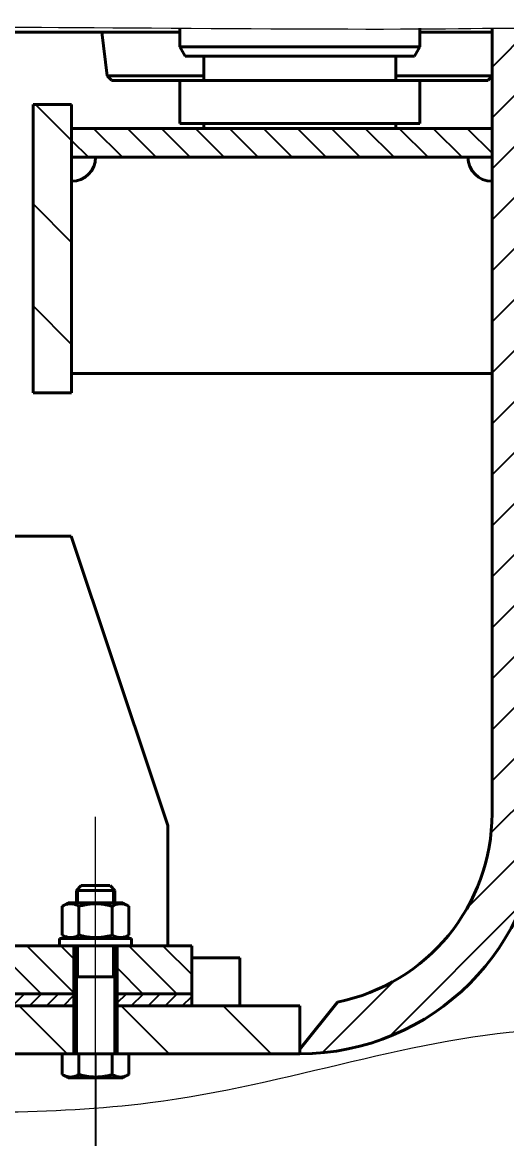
# Model space of a CAD drawing. Header units: millimetres. Extents: x 0 to 841, y 0 to 594.
# Drawn here: x 84.07 to 104.23, y 135.4 to 181.84 of the extents above; entities that cross this region are included whole.
import ezdxf

# ---------------------------------------------------------------- set-up
doc = ezdxf.new("R2010")
doc.units = ezdxf.units.MM
for name, pattern in [('K5LT_AXLED', [19.996264, 15.496264, -1.5, 1.5, -1.5]), ('K5LT_BASIC', [0]), ('K5LT_THIN', [0])]:
    doc.linetypes.add(name, pattern=pattern)
doc.layers.add('Системный слой', color=7, linetype='Continuous')
doc.styles.add('KDIMTEXTSTYLE', font='GOST_AU.SHX', dxfattribs={"width": 0.96, "oblique": 15, "height": 5})
doc.dimstyles.new('KDIMSTYLE (0.10)', dxfattribs={"dimtxt": 5, "dimasz": 1, "dimexe": 2, "dimexo": 0.0625, "dimgap": 1, "dimtad": 1, "dimlfac": 10, "dimtxsty": 'KDIMTEXTSTYLE', "dimsah": 1, "dimcen": 0.09, "dimdle": 1, "dimadec": 0, "dimazin": 0, "dimtfac": 0.667, "dimtmove": 0, "dimatfit": 3, "dimfxl": 1, "dimtvp": 1, "dimtolj": 1, "dimtzin": 0, "dimarcsym": 0})
pattern_1 = [(135, (0, 0), (-2.12132, -2.12132), [])]

# ---------------------------------------------------------------- blocks, each defined once
blk = doc.blocks.new('U302')
at = {"layer": 'Системный слой', "color": 150, "linetype": 'K5LT_BASIC', "lineweight": 40, "true_color": 0x0080ff}
for p, q in [((86.316, 141.429), (86.216, 141.429)), ((88.016, 141.429), (87.916, 141.429))]:
    blk.add_line(p, q, dxfattribs=at)
blk = doc.blocks.new('U304')
at = {"layer": 'Системный слой', "color": 150, "linetype": 'K5LT_BASIC', "lineweight": 40, "true_color": 0x0080ff}
for p, q in [((91.616, 180.429), (91.616, 179.429)), ((91.616, 177.629), (91.616, 177.429))]:
    blk.add_line(p, q, dxfattribs=at)
blk = doc.blocks.new('U305')
at = {"layer": 'Системный слой', "color": 150, "linetype": 'K5LT_BASIC', "lineweight": 40, "true_color": 0x0080ff}
for p, q in [((99.616, 180.429), (99.616, 179.429)), ((99.616, 177.629), (99.616, 177.429))]:
    blk.add_line(p, q, dxfattribs=at)
blk = doc.blocks.new('U311')
at = {"layer": 'Системный слой', "color": 150, "linetype": 'K5LT_BASIC', "lineweight": 40, "true_color": 0x0080ff}
for p, q in [((95.616, 177.629), (90.616, 177.629)), ((100.616, 177.629), (95.616, 177.629))]:
    blk.add_line(p, q, dxfattribs=at)
blk = doc.blocks.new('U313')
at = {"layer": 'Системный слой', "color": 150, "linetype": 'K5LT_BASIC', "lineweight": 40, "true_color": 0x0080ff}
for p, q in [((86.116, 175.229), (86.116, 178.429)), ((86.116, 166.429), (86.116, 167.229))]:
    blk.add_line(p, q, dxfattribs=at)
blk = doc.blocks.new('U327')
at = {"layer": 'Системный слой', "color": 150, "linetype": 'K5LT_BASIC', "lineweight": 40, "true_color": 0x0080ff}
for p, q in [((86.316, 145.209), (86.316, 145.729)), ((86.316, 138.989), (86.316, 143.429))]:
    blk.add_line(p, q, dxfattribs=at)
blk = doc.blocks.new('U328')
at = {"layer": 'Системный слой', "color": 150, "linetype": 'K5LT_BASIC', "lineweight": 40, "true_color": 0x0080ff}
for p, q in [((87.916, 145.209), (87.916, 145.729)), ((87.916, 138.989), (87.916, 143.429))]:
    blk.add_line(p, q, dxfattribs=at)
blk = doc.blocks.new('U329')
at = {"layer": 'Системный слой', "color": 150, "linetype": 'K5LT_BASIC', "lineweight": 40, "true_color": 0x0080ff}
for p, q in [((86.316, 145.729), (87.116, 145.729)), ((87.116, 145.729), (87.916, 145.729))]:
    blk.add_line(p, q, dxfattribs=at)
blk = doc.blocks.new('U330')
at = {"layer": 'Системный слой', "color": 150, "linetype": 'K5LT_BASIC', "lineweight": 40, "true_color": 0x0080ff}
for p, q in [((86.516, 145.929), (87.116, 145.929)), ((87.116, 145.929), (87.716, 145.929))]:
    blk.add_line(p, q, dxfattribs=at)
blk = doc.blocks.new('U331')
at = {"layer": 'Системный слой', "color": 7, "linetype": 'K5LT_THIN', "lineweight": 18}
for p, q in [((86.398, 145.209), (86.398, 145.729)), ((86.398, 142.129), (86.398, 143.429))]:
    blk.add_line(p, q, dxfattribs=at)
blk = doc.blocks.new('U332')
at = {"layer": 'Системный слой', "color": 7, "linetype": 'K5LT_THIN', "lineweight": 18}
for p, q in [((87.835, 145.209), (87.835, 145.729)), ((87.835, 142.129), (87.835, 143.429))]:
    blk.add_line(p, q, dxfattribs=at)
blk = doc.blocks.new('U336')
at = {"layer": 'Системный слой', "color": 150, "linetype": 'K5LT_BASIC', "lineweight": 40, "true_color": 0x0080ff}
for p, q in [((86.316, 140.929), (86.216, 140.929)), ((88.016, 140.929), (87.916, 140.929))]:
    blk.add_line(p, q, dxfattribs=at)
blk = doc.blocks.new('U344')
at = {"layer": 'Системный слой', "color": 150, "linetype": 'K5LT_BASIC', "lineweight": 40, "true_color": 0x0080ff}
for p, q in [((103.616, 181.6), (103.616, 175.229)), ((103.616, 167.229), (103.616, 149.969))]:
    blk.add_line(p, q, dxfattribs=at)
blk = doc.blocks.new('U345')
at = {"layer": 'Системный слой', "color": 150, "linetype": 'K5LT_BASIC', "lineweight": 40, "true_color": 0x0080ff}
for p, q in [((86.116, 176.229), (87.116, 176.229)), ((102.616, 176.229), (103.616, 176.229))]:
    blk.add_line(p, q, dxfattribs=at)
blk = doc.blocks.new('U349')
at = {"layer": 'Системный слой', "color": 150, "linetype": 'K5LT_BASIC', "lineweight": 40, "true_color": 0x0080ff}
for p, q in [((86.316, 141.429), (86.216, 141.429)), ((91.116, 141.429), (87.916, 141.429))]:
    blk.add_line(p, q, dxfattribs=at)
blk = doc.blocks.new('U350')
at = {"layer": 'Системный слой', "color": 150, "linetype": 'K5LT_BASIC', "lineweight": 40, "true_color": 0x0080ff}
for p, q in [((86.216, 140.929), (86.316, 140.929)), ((87.916, 140.929), (88.016, 140.929))]:
    blk.add_line(p, q, dxfattribs=at)
blk = doc.blocks.new('U351')
at = {"layer": 'Системный слой', "color": 150, "linetype": 'K5LT_BASIC', "lineweight": 40, "true_color": 0x0080ff}
for p, q in [((86.216, 141.429), (86.316, 141.429)), ((87.916, 141.429), (88.016, 141.429))]:
    blk.add_line(p, q, dxfattribs=at)
blk = doc.blocks.new('U354')
at = {"layer": 'Системный слой', "color": 150, "linetype": 'K5LT_BASIC', "lineweight": 40, "true_color": 0x0080ff}
for p, q in [((95.616, 179.429), (90.616, 179.429)), ((100.616, 179.429), (95.616, 179.429))]:
    blk.add_line(p, q, dxfattribs=at)
blk = doc.blocks.new('U355')
at = {"layer": 'Системный слой', "color": 150, "linetype": 'K5LT_BASIC', "lineweight": 40, "true_color": 0x0080ff}
for p, q in [((90.616, 179.429), (87.776, 179.429)), ((103.456, 179.429), (100.616, 179.429))]:
    blk.add_line(p, q, dxfattribs=at)
blk = doc.blocks.new('U356')
at = {"layer": 'Системный слой', "color": 150, "linetype": 'K5LT_BASIC', "lineweight": 40, "true_color": 0x0080ff}
for p, q in [((91.616, 179.611), (87.595, 179.611)), ((99.624, 179.611), (99.616, 179.611)), ((103.616, 179.611), (99.624, 179.611))]:
    blk.add_line(p, q, dxfattribs=at)
blk = doc.blocks.new('U357')
at = {"layer": 'Системный слой', "color": 150, "linetype": 'K5LT_BASIC', "lineweight": 40, "true_color": 0x0080ff}
for p, q in [((90.616, 181.429), (80.015, 181.429)), ((103.411, 181.429), (100.616, 181.429)), ((103.616, 181.429), (103.411, 181.429))]:
    blk.add_line(p, q, dxfattribs=at)
blk = doc.blocks.new('U358')
at = {"layer": 'Системный слой', "color": 150, "linetype": 'K5LT_BASIC', "lineweight": 40, "true_color": 0x0080ff}
for p, q in [((99.948, 180.829), (90.616, 180.829)), ((100.616, 180.829), (99.948, 180.829))]:
    blk.add_line(p, q, dxfattribs=at)
blk = doc.blocks.new('U359')
at = {"layer": 'Системный слой', "color": 150, "linetype": 'K5LT_BASIC', "lineweight": 40, "true_color": 0x0080ff}
for p, q in [((99.747, 180.429), (90.847, 180.429)), ((100.385, 180.429), (99.747, 180.429))]:
    blk.add_line(p, q, dxfattribs=at)
blk = doc.blocks.new('KDIMARROW_01')
at = {"layer": 'Системный слой'}
blk.add_hatch(color=0, dxfattribs=at).paths.add_polyline_path([(0, 0), (-5, 0.658), (-4.5, 0), (-5, -0.658)])
at = {"layer": 'Системный слой', "color": 0, "linetype": 'K5LT_THIN', "lineweight": 18}
for p, q in [((-4.5, 0), (-5, 0.658)), ((-5, 0.658), (0, 0)), ((0, 0), (-5, -0.658)), ((-5, -0.658), (-4.5, 0)), ((0, 0), (-1, 0))]:
    blk.add_line(p, q, dxfattribs=at)

msp = doc.modelspace()

# ---------------------------------------------------------------- hatches: boundary and pattern name
at = {"layer": 'Системный слой'}
h = msp.add_hatch(dxfattribs=at)
h.set_pattern_fill('', angle=45, style=0, pattern_type=0)
h.set_pattern_definition([(45, (0, 0), (-1.06066, 1.06066), [])])
h.paths.add_polyline_path([(103.61638, 148.92948), (103.53648, 147.80164), (103.29838, 146.69634), (102.90682, 145.63563), (102.36965, 144.64073), (101.69757, 143.73149), (100.90402, 142.92608), (100.00486, 142.24059), (99.01803, 141.68871), (97.96325, 141.28146), (97.18531, 141.08484), (95.61638, 139.1258), (95.61638, 138.92948), (96.87813, 139.0094), (98.11971, 139.24788), (99.32128, 139.64112), (100.46363, 140.18281), (101.5285, 140.86432), (102.49887, 141.67474), (103.35924, 142.60112), (104.09584, 143.62865), (104.6969, 144.74091), (105.15282, 145.92012), (105.45631, 147.14743), (105.60252, 148.40322), (105.61638, 148.92948), (105.61638, 149.96874), (103.61638, 149.96874)])
h.paths.add_polyline_path([(105.61638, 149.96874), (105.61638, 181.59969), (103.61638, 181.59969), (103.61638, 149.96874)])
h = msp.add_hatch(dxfattribs=at)
h.set_pattern_fill('', angle=135, style=0, pattern_type=0)
h.set_pattern_definition(pattern_1)
h.paths.add_polyline_path([(86.11638, 166.42948), (86.11638, 178.42948), (84.51638, 178.42948), (84.51638, 166.42948)])
h = msp.add_hatch(dxfattribs=at)
h.set_pattern_fill('', angle=135, style=0, pattern_type=0)
h.set_pattern_definition([(135, (0, 0), (-0.707107, -0.707107), [])])
h.paths.add_polyline_path([(86.11638, 176.22948), (103.61638, 176.22948), (103.61638, 177.42948), (86.11638, 177.42948)])
h = msp.add_hatch(dxfattribs=at)
h.set_pattern_fill('', angle=-45, style=0, pattern_type=0)
h.set_pattern_definition([(-45, (0, 0), (0.707107, 0.707107), [])])
h.paths.add_polyline_path([(86.21638, 143.42948), (56.01638, 143.42948), (56.01638, 141.42948), (86.21638, 141.42948)])
h.paths.add_polyline_path([(54.21638, 143.42948), (51.11638, 143.42948), (51.11638, 141.42948), (54.21638, 141.42948)])
h.paths.add_polyline_path([(91.11638, 143.42948), (88.01638, 143.42948), (88.01638, 141.42948), (91.11638, 141.42948)])
h = msp.add_hatch(dxfattribs=at)
h.set_pattern_fill('', angle=45, style=0, pattern_type=0)
h.set_pattern_definition([(45, (0, 0), (-0.3535534, 0.3535534), [])])
h.paths.add_polyline_path([(86.21638, 141.42948), (56.01638, 141.42948), (56.01638, 140.92948), (86.21638, 140.92948)])
h.paths.add_polyline_path([(91.11638, 141.42948), (88.01638, 141.42948), (88.01638, 140.92948), (91.11638, 140.92948)])
h.paths.add_polyline_path([(54.21638, 141.42948), (51.11638, 141.42948), (51.11638, 140.92948), (54.21638, 140.92948)])
h = msp.add_hatch(dxfattribs=at)
h.set_pattern_fill('', angle=135, style=0, pattern_type=0)
h.set_pattern_definition(pattern_1)
h.paths.add_polyline_path([(56.01638, 138.92948), (86.21638, 138.92948), (86.21638, 140.92948), (56.01638, 140.92948)])
h.paths.add_polyline_path([(88.01638, 138.92948), (95.61638, 138.92948), (95.61638, 140.92948), (88.01638, 140.92948)])
h.paths.add_polyline_path([(48.61638, 138.92948), (54.21638, 138.92948), (54.21638, 140.92948), (48.61638, 140.92948)])

# ---------------------------------------------------------------- linework, layer by layer
at = {"layer": 'Системный слой', "color": 150, "linetype": 'K5LT_BASIC', "lineweight": 40, "true_color": 0x0080ff}
for p, q in [((90.61638, 181.59969), (90.61638, 180.82948)), ((100.61638, 181.59969), (100.61638, 180.82948)), ((87.37942, 181.42948), (87.59488, 179.61098)), ((90.61638, 180.82948), (90.84732, 180.42948)), ((100.61638, 180.82948), (100.38544, 180.42948)), ((87.77638, 179.42948), (87.59488, 179.61098)), ((90.61638, 179.42948), (90.61638, 177.62948)), ((100.61638, 179.42948), (100.61638, 177.62948)), ((103.45638, 179.42948), (103.61638, 179.58948)), ((84.51638, 178.42948), (86.11638, 178.42948)), ((84.51638, 166.42948), (84.51638, 178.42948)), ((86.11638, 177.42948), (103.61638, 177.42948)), ((86.11638, 176.22948), (86.11638, 177.42948)), ((103.61638, 177.42948), (103.61638, 176.22948)), ((87.11638, 176.22948), (102.61638, 176.22948)), ((86.11638, 167.22948), (86.11638, 175.22948)), ((103.61638, 175.22948), (103.61638, 167.22948)), ((103.61638, 167.22948), (86.11638, 167.22948)), ((86.11638, 166.42948), (84.51638, 166.42948)), ((83.41638, 160.4623), (86.10544, 160.4623)), ((86.10544, 160.4623), (89.60329, 149.96874)), ((89.60329, 149.96874), (90.11638, 148.42948)), ((103.61638, 149.96874), (103.61638, 148.92948)), ((90.11638, 148.42948), (90.11638, 143.42948)), ((86.31638, 145.72948), (86.51638, 145.92948)), ((87.91638, 145.72948), (87.71638, 145.92948)), ((87.91638, 145.72948), (87.71638, 145.92948)), ((85.97638, 145.20948), (85.73074, 145.06766)), ((85.73074, 145.06766), (85.73074, 143.8713)), ((85.97638, 145.20948), (85.73076, 145.06767)), ((85.97638, 145.20948), (88.25638, 145.20948)), ((86.42356, 145.06766), (86.42356, 143.8713)), ((87.8092, 145.06766), (87.8092, 143.8713)), ((88.25638, 145.20948), (88.50202, 145.06766)), ((88.50202, 145.06766), (88.50202, 143.8713)), ((85.61638, 143.42948), (85.61638, 143.72948)), ((85.61638, 143.72948), (88.61638, 143.72948)), ((85.73074, 143.8713), (85.97638, 143.72948)), ((88.50202, 143.8713), (88.25638, 143.72948)), ((88.61638, 143.42948), (88.61638, 143.72948)), ((85.61638, 143.42948), (56.61638, 143.42948)), ((85.61638, 143.42948), (88.61638, 143.42948)), ((86.21638, 141.42948), (86.21638, 143.42948)), ((88.01638, 141.42948), (88.01638, 143.42948)), ((91.11638, 143.42948), (88.61638, 143.42948)), ((91.11638, 141.42948), (91.11638, 143.42948)), ((93.11638, 142.92948), (91.11638, 142.92948)), ((93.11638, 142.92948), (93.11638, 140.92948)), ((86.31638, 142.12948), (87.11638, 142.12948)), ((87.11638, 142.12948), (87.91638, 142.12948)), ((86.21638, 141.42948), (56.01638, 141.42948)), ((56.01638, 141.42948), (86.21638, 141.42948)), ((86.21638, 141.42948), (86.21638, 140.92948)), ((91.11638, 141.42948), (88.01638, 141.42948)), ((88.01638, 141.42948), (88.01638, 140.92948)), ((88.01638, 141.42948), (91.11638, 141.42948)), ((91.11638, 140.92948), (91.11638, 141.42948)), ((86.21638, 140.92948), (56.01638, 140.92948)), ((56.01638, 140.92948), (86.21638, 140.92948)), ((86.21638, 138.92948), (86.21638, 140.92948)), ((95.61638, 140.92948), (88.01638, 140.92948)), ((88.01638, 138.92948), (88.01638, 140.92948)), ((88.01638, 140.92948), (91.11638, 140.92948)), ((91.11638, 140.92948), (93.11638, 140.92948)), ((93.11638, 140.92948), (91.11638, 140.92948)), ((95.61638, 139.1258), (97.18531, 141.08484)), ((95.61638, 138.92948), (95.61638, 140.92948)), ((56.50202, 138.92948), (85.73074, 138.92948)), ((86.42356, 138.92948), (85.73074, 138.92948)), ((85.73074, 138.92948), (85.73074, 138.0713)), ((87.8092, 138.92948), (86.42356, 138.92948)), ((86.42356, 138.92948), (86.42356, 138.0713)), ((87.8092, 138.92948), (87.8092, 138.0713)), ((88.50202, 138.92948), (87.8092, 138.92948)), ((88.50202, 138.92948), (88.50202, 138.0713)), ((88.50202, 138.92948), (95.61638, 138.92948)), ((95.61638, 139.1258), (95.61638, 138.92948)), ((85.73074, 138.0713), (85.97638, 137.92948)), ((88.50202, 138.0713), (88.25638, 137.92948)), ((85.97638, 137.92948), (88.25638, 137.92948))]:
    msp.add_line(p, q, dxfattribs=at)
at = {"layer": 'Системный слой', "color": 30, "linetype": 'K5LT_AXLED', "lineweight": 18, "true_color": 0xff8000}
msp.add_line((87.11638, 138.04948), (87.11638, 148.78948), dxfattribs=at)
at = {"layer": 'Системный слой', "color": 7, "linetype": 'K5LT_THIN', "lineweight": 18}
for p, q in [((86.39757, 145.72948), (86.39757, 145.81067)), ((87.83519, 145.72948), (87.83519, 145.81067))]:
    msp.add_line(p, q, dxfattribs=at)
at = {"layer": 'Системный слой', "color": 150, "linetype": 'K5LT_BASIC', "lineweight": 40, "true_color": 0x0080ff}
for centre, radius, start, end in [((86.11638, 176.22948), 1, 270, 0), ((103.61638, 176.22948), 1, 180, 270), ((95.61638, 148.92948), 10, 270, 0), ((95.61638, 148.92948), 8, 281.309932, 0), ((86.25638, 138.98948), 0.06, 270, 0), ((87.97638, 138.98948), 0.06, 180, 270)]:
    msp.add_arc(centre, radius, start, end, dxfattribs=at)
at = {"layer": 'Системный слой', "color": 7, "linetype": 'K5LT_THIN', "lineweight": 18}
for points, knots in [([(79.84514, 181.59969), (81.5496, 181.7205), (100.5064, 181.43077), (108.38902, 181.78229), (120.43541, 178.8499), (128.1792, 181.84265), (133.61638, 181.59969)], [0, 0, 0, 0, 1.84260936, 2.70123927, 3.91370079, 6, 6, 6, 6]), ([(48.61638, 136.48584), (52.13101, 138.47172), (57.16826, 136.12448), (64.45082, 136.70819), (71.58596, 136.39461), (78.35228, 136.57149), (91.52959, 136.19726), (108.72835, 142.95636), (123.71585, 136.16131), (132.73859, 136.48584)], [0, 0, 0, 0, 1.11182911, 1.61786616, 2.33503591, 3.05220566, 4.32745447, 6.12928118, 9, 9, 9, 9])]:
    msp.add_open_spline(points, degree=3, knots=knots, dxfattribs=at)
at = {"layer": 'Системный слой', "color": 150, "linetype": 'K5LT_BASIC', "lineweight": 40, "true_color": 0x0080ff}
for points, knots in [([(86.42356, 145.06766), (86.39664, 145.0832), (86.35207, 145.1067), (86.2933, 145.13185), (86.25322, 145.14595), (86.21491, 145.15722), (86.17598, 145.16615), (86.13128, 145.17261), (86.0891, 145.17526), (86.04869, 145.17455), (86.01009, 145.17097), (85.97267, 145.16484), (85.92998, 145.15492), (85.87103, 145.13647), (85.80253, 145.10709), (85.75248, 145.08021), (85.73074, 145.06766)], [0, 0, 0, 0, 2.03197676, 3.33971817, 4.35691028, 4.98286377, 6.14673398, 7.19733448, 8.23107414, 9.20464301, 10.12610383, 11.03238569, 11.92740894, 13.24282625, 15.35658079, 17, 17, 17, 17]), ([(87.8092, 145.06766), (87.76191, 145.08131), (87.69209, 145.09993), (87.57492, 145.1267), (87.4882, 145.14306), (87.3919, 145.15722), (87.31405, 145.16615), (87.22464, 145.17261), (87.13753, 145.17534), (87.05671, 145.17448), (86.96708, 145.17015), (86.87083, 145.1614), (86.75073, 145.14449), (86.60119, 145.11553), (86.48912, 145.08659), (86.42356, 145.06766)], [0, 0, 0, 0, 1.67981626, 2.46425431, 4.10062144, 4.68975414, 5.78516139, 6.77396186, 7.74689331, 8.75724699, 9.53045066, 10.80829449, 12.05516695, 13.66764409, 16, 16, 16, 16]), ([(88.50202, 145.06766), (88.4751, 145.0832), (88.43053, 145.1067), (88.37176, 145.13185), (88.33168, 145.14595), (88.29337, 145.15722), (88.25444, 145.16615), (88.20974, 145.17261), (88.16756, 145.17526), (88.12715, 145.17455), (88.08855, 145.17097), (88.05113, 145.16484), (88.00844, 145.15492), (87.94949, 145.13647), (87.88099, 145.10709), (87.83094, 145.08021), (87.8092, 145.06766)], [0, 0, 0, 0, 2.03197676, 3.33971817, 4.35691028, 4.98286377, 6.14673398, 7.19733448, 8.23107414, 9.20464301, 10.12610383, 11.03238569, 11.92740894, 13.24282625, 15.35658079, 17, 17, 17, 17]), ([(85.73074, 143.8713), (85.75766, 143.85576), (85.80222, 143.83226), (85.86099, 143.80711), (85.90108, 143.79301), (85.93939, 143.78174), (85.97832, 143.77281), (86.02302, 143.76635), (86.06519, 143.7637), (86.1056, 143.76441), (86.14421, 143.76799), (86.18163, 143.77412), (86.22432, 143.78404), (86.28327, 143.80249), (86.35177, 143.83188), (86.40182, 143.85875), (86.42356, 143.8713)], [0, 0, 0, 0, 2.03197676, 3.33971817, 4.35691028, 4.98286377, 6.14673398, 7.19733448, 8.23107414, 9.20464301, 10.12610383, 11.03238569, 11.92740894, 13.24282625, 15.35658079, 17, 17, 17, 17]), ([(86.42356, 143.8713), (86.47085, 143.85765), (86.54067, 143.83903), (86.65784, 143.81226), (86.74456, 143.7959), (86.84086, 143.78174), (86.91871, 143.77281), (87.00812, 143.76635), (87.09523, 143.76362), (87.17605, 143.76448), (87.26568, 143.76881), (87.36193, 143.77756), (87.48203, 143.79447), (87.63157, 143.82343), (87.74363, 143.85237), (87.8092, 143.8713)], [0, 0, 0, 0, 1.67981626, 2.46425431, 4.10062144, 4.68975414, 5.78516139, 6.77396186, 7.74689331, 8.75724699, 9.53045066, 10.80829449, 12.05516695, 13.66764409, 16, 16, 16, 16]), ([(87.8092, 143.8713), (87.83612, 143.85576), (87.88069, 143.83226), (87.93946, 143.80711), (87.97954, 143.79301), (88.01785, 143.78174), (88.05678, 143.77281), (88.10148, 143.76635), (88.14366, 143.7637), (88.18406, 143.76441), (88.22267, 143.76799), (88.26009, 143.77412), (88.30278, 143.78404), (88.36173, 143.80249), (88.43023, 143.83188), (88.48028, 143.85875), (88.50202, 143.8713)], [0, 0, 0, 0, 2.03197676, 3.33971817, 4.35691028, 4.98286377, 6.14673398, 7.19733448, 8.23107414, 9.20464301, 10.12610383, 11.03238569, 11.92740894, 13.24282625, 15.35658079, 17, 17, 17, 17]), ([(85.73074, 138.0713), (85.75766, 138.05576), (85.80222, 138.03226), (85.86099, 138.00711), (85.90108, 137.99301), (85.93939, 137.98174), (85.97832, 137.97281), (86.02302, 137.96635), (86.06519, 137.9637), (86.1056, 137.96441), (86.14421, 137.96799), (86.18163, 137.97412), (86.22432, 137.98404), (86.28327, 138.00249), (86.35177, 138.03188), (86.40182, 138.05875), (86.42356, 138.0713)], [0, 0, 0, 0, 2.03197676, 3.33971817, 4.35691028, 4.98286377, 6.14673398, 7.19733448, 8.23107414, 9.20464301, 10.12610383, 11.03238569, 11.92740894, 13.24282625, 15.35658079, 17, 17, 17, 17]), ([(86.42356, 138.0713), (86.47085, 138.05765), (86.54067, 138.03903), (86.65784, 138.01226), (86.74456, 137.9959), (86.84086, 137.98174), (86.91871, 137.97281), (87.00812, 137.96635), (87.09523, 137.96362), (87.17605, 137.96448), (87.26568, 137.96881), (87.36193, 137.97756), (87.48203, 137.99447), (87.63157, 138.02343), (87.74363, 138.05237), (87.8092, 138.0713)], [0, 0, 0, 0, 1.67981626, 2.46425431, 4.10062144, 4.68975414, 5.78516139, 6.77396186, 7.74689331, 8.75724699, 9.53045066, 10.80829449, 12.05516695, 13.66764409, 16, 16, 16, 16]), ([(87.8092, 138.0713), (87.83612, 138.05576), (87.88069, 138.03226), (87.93946, 138.00711), (87.97954, 137.99301), (88.01785, 137.98174), (88.05678, 137.97281), (88.10148, 137.96635), (88.14366, 137.9637), (88.18406, 137.96441), (88.22267, 137.96799), (88.26009, 137.97412), (88.30278, 137.98404), (88.36173, 138.00249), (88.43023, 138.03188), (88.48028, 138.05875), (88.50202, 138.0713)], [0, 0, 0, 0, 2.03197676, 3.33971817, 4.35691028, 4.98286377, 6.14673398, 7.19733448, 8.23107414, 9.20464301, 10.12610383, 11.03238569, 11.92740894, 13.24282625, 15.35658079, 17, 17, 17, 17])]:
    msp.add_open_spline(points, degree=3, knots=knots, dxfattribs=at)

# ---------------------------------------------------------------- block references
at = {"layer": 'Системный слой'}
for name in ['U344', 'U357', 'U358', 'U359', 'U304', 'U305', 'U356', 'U355', 'U354', 'U313', 'U311', 'U345', 'U330', 'U327', 'U329', 'U331', 'U332', 'U328', 'U302', 'U349', 'U351', 'U336', 'U350']:
    msp.add_blockref(name, (0, 0), dxfattribs=at)

# ---------------------------------------------------------------- dimensions: what is measured, and where the dimension line sits
at = {"layer": 'Системный слой', "color": 7}
msp.add_linear_dim(base=(55.11638, 128.48286), p1=(87.11638, 138.98948), p2=(55.11638, 139.98948), location=(71.11638, 128.48286), dimstyle='KDIMSTYLE (0.10)', override={"dimexo": 0, "dimpost": '\\H3.5;\\W0.965;\\Q15;<>', "dimblk1": 'KDIMARROW_01', "dimblk2": 'KDIMARROW_01', "dimse1": 0, "dimse2": 0, "dimclrt": 7, "dimtolj": 1}, dxfattribs=at).render()

doc.saveas('drawing.dxf')
